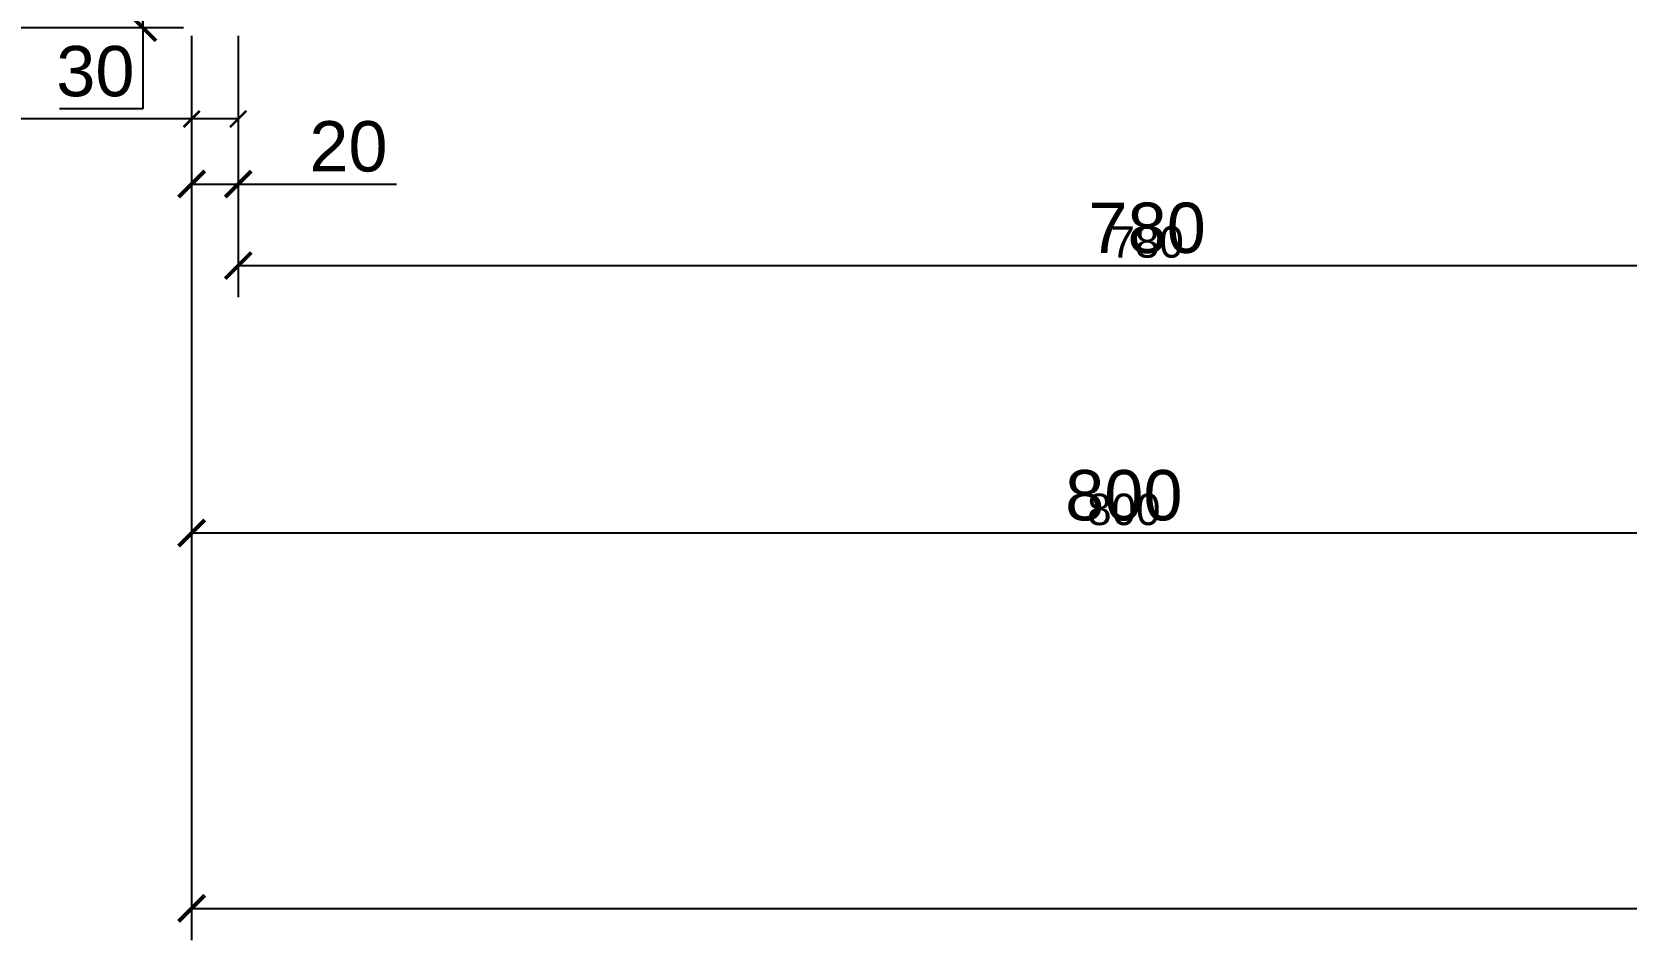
# Model space of a CAD drawing. Header units: millimetres. Extents: x -26398 to 135532, y -376633 to 43268.
# Drawn here: x 7368 to 8053, y -359266 to -358877 of the extents above; entities that cross this region are included whole.
import ezdxf

# ---------------------------------------------------------------- set-up
doc = ezdxf.new("R2010")
doc.units = ezdxf.units.MM
doc.layers.add('0 @ 5', color=7, linetype='Continuous')
doc.layers.add('0 @ 8', color=7, linetype='Continuous')
doc.styles.get("Standard").update_dxf_attribs({"font": 'arial.ttf'})
doc.dimstyles.new('SCALE dimmatbang', dxfattribs={"dimscale": 70, "dimtxt": 2.7, "dimasz": 1.4, "dimexe": 1.7, "dimexo": 0.7, "dimtad": 1, "dimtoh": 1, "dimdec": 1, "dimtxsty": 'Standard', "dimblk": 'ARCHTICK', "dimcen": 2.5, "dimclrd": 1, "dimclre": 256, "dimadec": 0, "dimazin": 0, "dimtfac": 1, "dimtdec": 1, "dimtmove": 0, "dimatfit": 3, "dimfxl": 1, "dimarcsym": 0})

# ---------------------------------------------------------------- blocks, each defined once
blk = doc.blocks.new('_ArchTick')
at = {"color": 0, "linetype": 'ByBlock', "const_width": 0.15}
blk.add_lwpolyline([(-0.5, -0.5), (0.5, 0.5)], dxfattribs=at)
blk = doc.blocks.new('*D8042')
at = {"lineweight": -2, "transparency": 16777216}
for p, q in [((7342.27, -358474.95), (7362.17, -358474.95)), ((7431.45, -358874.95), (7334.97, -358874.95))]:
    blk.add_line(p, q, dxfattribs=at)
at = {"color": 1, "lineweight": -2, "transparency": 16777216}
blk.add_line((7348.57, -358874.95), (7348.57, -358474.95), dxfattribs=at)
at = {"layer": 'DEFPOINTS', "color": 0, "transparency": 16777216}
for p in [(7336.67, -358474.95), (7348.57, -358474.95), (7437.05, -358874.95)]:
    blk.add_point(p, dxfattribs=at)
at = {"color": 1, "lineweight": -2, "transparency": 16777216, "xscale": 11.2, "yscale": 11.2, "zscale": 11.2}
for p, rotation in [((7348.57, -358474.95), 90), ((7348.57, -358874.95), 270)]:
    blk.add_blockref('_ArchTick', p, dxfattribs=dict(at, rotation=rotation))
at = {"color": 0, "transparency": 16777216, "insert": (7332.54, -358674.95), "char_height": 21.6, "attachment_point": 5, "rotation": 90}
blk.add_mtext('400', dxfattribs=at)
blk = doc.blocks.new('*D8043')
at = {"lineweight": -2, "transparency": 16777216}
for p, q in [((7340.17, -358474.95), (7357.07, -358474.95)), ((7433.55, -358874.95), (7340.07, -358874.95))]:
    blk.add_line(p, q, dxfattribs=at)
at = {"color": 1, "lineweight": -2, "transparency": 16777216}
blk.add_line((7348.57, -358874.95), (7348.57, -358474.95), dxfattribs=at)
at = {"layer": 'DEFPOINTS', "color": 0, "transparency": 16777216}
for p in [(7336.67, -358474.95), (7348.57, -358474.95), (7437.05, -358874.95)]:
    blk.add_point(p, dxfattribs=at)
at = {"color": 1, "lineweight": -2, "transparency": 16777216, "xscale": 7, "yscale": 7, "zscale": 7}
for p, rotation in [((7348.57, -358474.95), 90), ((7348.57, -358874.95), 270)]:
    blk.add_blockref('_ArchTick', p, dxfattribs=dict(at, rotation=rotation))
at = {"color": 0, "transparency": 16777216, "insert": (7338.55, -358674.95), "char_height": 13.5, "attachment_point": 5, "rotation": 90}
blk.add_mtext('400', dxfattribs=at)
blk = doc.blocks.new('*D7699')
at = {"lineweight": -2, "transparency": 16777216}
for p, q in [((7431.45, -358844.95), (7402.57, -358844.95)), ((7431.45, -358874.95), (7402.57, -358874.95))]:
    blk.add_line(p, q, dxfattribs=at)
at = {"color": 1, "lineweight": -2, "transparency": 16777216}
for p, q in [((7416.17, -358844.95), (7416.17, -358874.95)), ((7416.17, -358874.95), (7416.17, -358909.72)), ((7416.17, -358909.72), (7380.32, -358909.72))]:
    blk.add_line(p, q, dxfattribs=at)
at = {"layer": 'DEFPOINTS', "color": 0, "transparency": 16777216}
for p in [(7416.17, -358844.95), (7437.05, -358844.95), (7437.05, -358874.95)]:
    blk.add_point(p, dxfattribs=at)
at = {"color": 1, "lineweight": -2, "transparency": 16777216, "xscale": 11.2, "yscale": 11.2, "zscale": 11.2}
for p, rotation in [((7416.17, -358844.95), 90), ((7416.17, -358874.95), 270)]:
    blk.add_blockref('_ArchTick', p, dxfattribs=dict(at, rotation=rotation))
at = {"color": 0, "transparency": 16777216, "insert": (7395.74, -358893.68), "char_height": 21.6, "attachment_point": 5}
blk.add_mtext('30', dxfattribs=at)
blk = doc.blocks.new('*D7700')
at = {"lineweight": -2, "transparency": 16777216}
for p, q in [((7433.55, -358844.95), (7407.67, -358844.95)), ((7433.55, -358874.95), (7407.67, -358874.95))]:
    blk.add_line(p, q, dxfattribs=at)
at = {"color": 1, "lineweight": -2, "transparency": 16777216}
blk.add_line((7416.17, -358874.95), (7416.17, -358844.95), dxfattribs=at)
at = {"layer": 'DEFPOINTS', "color": 0, "transparency": 16777216}
for p in [(7416.17, -358844.95), (7437.05, -358844.95), (7437.05, -358874.95)]:
    blk.add_point(p, dxfattribs=at)
at = {"color": 1, "lineweight": -2, "transparency": 16777216, "xscale": 7, "yscale": 7, "zscale": 7}
for p, rotation in [((7416.17, -358844.95), 90), ((7416.17, -358874.95), 270)]:
    blk.add_blockref('_ArchTick', p, dxfattribs=dict(at, rotation=rotation))
at = {"color": 0, "transparency": 16777216, "insert": (7406.15, -358859.95), "char_height": 13.5, "attachment_point": 5, "rotation": 90}
blk.add_mtext('30', dxfattribs=at)
blk = doc.blocks.new('*D7747')
at = {"lineweight": -2, "transparency": 16777216}
for p, q in [((7457.05, -358880.55), (7457.05, -358990.54)), ((8237.05, -358880.55), (8237.05, -358990.54))]:
    blk.add_line(p, q, dxfattribs=at)
at = {"color": 1, "lineweight": -2, "transparency": 16777216}
blk.add_line((7457.05, -358976.94), (8237.05, -358976.94), dxfattribs=at)
at = {"layer": 'DEFPOINTS', "color": 0, "transparency": 16777216}
for p in [(7457.05, -358874.95), (8237.05, -358874.95), (8237.05, -358976.94)]:
    blk.add_point(p, dxfattribs=at)
at = {"color": 1, "lineweight": -2, "transparency": 16777216, "xscale": 11.2, "yscale": 11.2, "zscale": 11.2, "rotation": 180}
blk.add_blockref('_ArchTick', (7457.05, -358976.94), dxfattribs=at)
at = {"color": 1, "lineweight": -2, "transparency": 16777216, "xscale": 11.2, "yscale": 11.2, "zscale": 11.2}
blk.add_blockref('_ArchTick', (8237.05, -358976.94), dxfattribs=at)
at = {"color": 0, "transparency": 16777216, "insert": (7847.05, -358960.91), "char_height": 21.6, "attachment_point": 5}
blk.add_mtext('780', dxfattribs=at)
blk = doc.blocks.new('*D7748')
at = {"lineweight": -2, "transparency": 16777216}
for p, q in [((7457.05, -358878.45), (7457.05, -358985.44)), ((8237.05, -358878.45), (8237.05, -358985.44))]:
    blk.add_line(p, q, dxfattribs=at)
at = {"color": 1, "lineweight": -2, "transparency": 16777216}
blk.add_line((7457.05, -358976.94), (8237.05, -358976.94), dxfattribs=at)
at = {"layer": 'DEFPOINTS', "color": 0, "transparency": 16777216}
for p in [(7457.05, -358874.95), (8237.05, -358874.95), (8237.05, -358976.94)]:
    blk.add_point(p, dxfattribs=at)
at = {"color": 1, "lineweight": -2, "transparency": 16777216, "xscale": 7, "yscale": 7, "zscale": 7, "rotation": 180}
blk.add_blockref('_ArchTick', (7457.05, -358976.94), dxfattribs=at)
at = {"color": 1, "lineweight": -2, "transparency": 16777216, "xscale": 7, "yscale": 7, "zscale": 7}
blk.add_blockref('_ArchTick', (8237.05, -358976.94), dxfattribs=at)
at = {"color": 0, "transparency": 16777216, "insert": (7847.05, -358966.92), "char_height": 13.5, "attachment_point": 5}
blk.add_mtext('780', dxfattribs=at)
blk = doc.blocks.new('*D7765')
at = {"lineweight": -2, "transparency": 16777216}
for p, q in [((7437.05, -358880.55), (7437.05, -358955.58)), ((7457.05, -358880.55), (7457.05, -358955.58))]:
    blk.add_line(p, q, dxfattribs=at)
at = {"color": 1, "lineweight": -2, "transparency": 16777216}
for p, q in [((7437.05, -358941.98), (7457.05, -358941.98)), ((7457.05, -358941.98), (7524.94, -358941.98))]:
    blk.add_line(p, q, dxfattribs=at)
at = {"layer": 'DEFPOINTS', "color": 0, "transparency": 16777216}
for p in [(7437.05, -358874.95), (7457.05, -358874.95), (7457.05, -358941.98)]:
    blk.add_point(p, dxfattribs=at)
at = {"color": 1, "lineweight": -2, "transparency": 16777216, "xscale": 11.2, "yscale": 11.2, "zscale": 11.2, "rotation": 180}
blk.add_blockref('_ArchTick', (7437.05, -358941.98), dxfattribs=at)
at = {"color": 1, "lineweight": -2, "transparency": 16777216, "xscale": 11.2, "yscale": 11.2, "zscale": 11.2}
blk.add_blockref('_ArchTick', (7457.05, -358941.98), dxfattribs=at)
at = {"color": 0, "transparency": 16777216, "insert": (7504.33, -358925.95), "char_height": 21.6, "attachment_point": 5}
blk.add_mtext('20', dxfattribs=at)
blk = doc.blocks.new('*D7766')
at = {"lineweight": -2, "transparency": 16777216}
for p, q in [((7437.05, -358878.45), (7437.05, -358922.57)), ((7457.05, -358878.45), (7457.05, -358922.57))]:
    blk.add_line(p, q, dxfattribs=at)
at = {"color": 1, "lineweight": -2, "transparency": 16777216}
for p, q in [((7437.05, -358914.07), (7091.8, -358914.07)), ((7457.05, -358914.07), (7437.05, -358914.07))]:
    blk.add_line(p, q, dxfattribs=at)
at = {"layer": 'DEFPOINTS', "color": 0, "transparency": 16777216}
for p in [(7437.05, -358874.95), (7457.05, -358874.95), (7457.05, -358914.07)]:
    blk.add_point(p, dxfattribs=at)
at = {"color": 1, "lineweight": -2, "transparency": 16777216, "xscale": 7, "yscale": 7, "zscale": 7, "rotation": 180}
blk.add_blockref('_ArchTick', (7437.05, -358914.07), dxfattribs=at)
at = {"color": 1, "lineweight": -2, "transparency": 16777216, "xscale": 7, "yscale": 7, "zscale": 7}
blk.add_blockref('_ArchTick', (7457.05, -358914.07), dxfattribs=at)
at = {"color": 0, "transparency": 16777216, "insert": (7104.68, -358904.06), "char_height": 13.5, "attachment_point": 5}
blk.add_mtext('20', dxfattribs=at)
blk = doc.blocks.new('*D7711')
at = {"lineweight": -2, "transparency": 16777216}
for p, q in [((7437.05, -358880.55), (7437.05, -359266.37)), ((11437.05, -358880.55), (11437.05, -359266.37))]:
    blk.add_line(p, q, dxfattribs=at)
at = {"color": 1, "lineweight": -2, "transparency": 16777216}
blk.add_line((7437.05, -359252.77), (11437.05, -359252.77), dxfattribs=at)
at = {"layer": 'DEFPOINTS', "color": 0, "transparency": 16777216}
for p in [(7437.05, -358874.95), (11437.05, -358874.95), (11437.05, -359252.77)]:
    blk.add_point(p, dxfattribs=at)
at = {"color": 1, "lineweight": -2, "transparency": 16777216, "xscale": 11.2, "yscale": 11.2, "zscale": 11.2, "rotation": 180}
blk.add_blockref('_ArchTick', (7437.05, -359252.77), dxfattribs=at)
at = {"color": 1, "lineweight": -2, "transparency": 16777216, "xscale": 11.2, "yscale": 11.2, "zscale": 11.2}
blk.add_blockref('_ArchTick', (11437.05, -359252.77), dxfattribs=at)
at = {"color": 0, "transparency": 16777216, "insert": (9437.05, -359236.74), "char_height": 21.6, "attachment_point": 5}
blk.add_mtext('4000', dxfattribs=at)
blk = doc.blocks.new('*D7712')
at = {"lineweight": -2, "transparency": 16777216}
for p, q in [((7437.05, -358878.45), (7437.05, -359261.27)), ((11437.05, -358878.45), (11437.05, -359261.27))]:
    blk.add_line(p, q, dxfattribs=at)
at = {"color": 1, "lineweight": -2, "transparency": 16777216}
blk.add_line((7437.05, -359252.77), (11437.05, -359252.77), dxfattribs=at)
at = {"layer": 'DEFPOINTS', "color": 0, "transparency": 16777216}
for p in [(7437.05, -358874.95), (11437.05, -358874.95), (11437.05, -359252.77)]:
    blk.add_point(p, dxfattribs=at)
at = {"color": 1, "lineweight": -2, "transparency": 16777216, "xscale": 7, "yscale": 7, "zscale": 7, "rotation": 180}
blk.add_blockref('_ArchTick', (7437.05, -359252.77), dxfattribs=at)
at = {"color": 1, "lineweight": -2, "transparency": 16777216, "xscale": 7, "yscale": 7, "zscale": 7}
blk.add_blockref('_ArchTick', (11437.05, -359252.77), dxfattribs=at)
at = {"color": 0, "transparency": 16777216, "insert": (9437.05, -359242.75), "char_height": 13.5, "attachment_point": 5}
blk.add_mtext('4000', dxfattribs=at)
blk = doc.blocks.new('*D7713')
at = {"lineweight": -2, "transparency": 16777216}
for p, q in [((7437.05, -358880.55), (7437.05, -359105.27)), ((8237.05, -358880.55), (8237.05, -359105.27))]:
    blk.add_line(p, q, dxfattribs=at)
at = {"color": 1, "lineweight": -2, "transparency": 16777216}
blk.add_line((7437.05, -359091.67), (8237.05, -359091.67), dxfattribs=at)
at = {"layer": 'DEFPOINTS', "color": 0, "transparency": 16777216}
for p in [(7437.05, -358874.95), (8237.05, -358874.95), (8237.05, -359091.67)]:
    blk.add_point(p, dxfattribs=at)
at = {"color": 1, "lineweight": -2, "transparency": 16777216, "xscale": 11.2, "yscale": 11.2, "zscale": 11.2, "rotation": 180}
blk.add_blockref('_ArchTick', (7437.05, -359091.67), dxfattribs=at)
at = {"color": 1, "lineweight": -2, "transparency": 16777216, "xscale": 11.2, "yscale": 11.2, "zscale": 11.2}
blk.add_blockref('_ArchTick', (8237.05, -359091.67), dxfattribs=at)
at = {"color": 0, "transparency": 16777216, "insert": (7837.05, -359075.64), "char_height": 21.6, "attachment_point": 5}
blk.add_mtext('800', dxfattribs=at)
blk = doc.blocks.new('*D7714')
at = {"lineweight": -2, "transparency": 16777216}
for p, q in [((7437.05, -358878.45), (7437.05, -359100.17)), ((8237.05, -358878.45), (8237.05, -359100.17))]:
    blk.add_line(p, q, dxfattribs=at)
at = {"color": 1, "lineweight": -2, "transparency": 16777216}
blk.add_line((7437.05, -359091.67), (8237.05, -359091.67), dxfattribs=at)
at = {"layer": 'DEFPOINTS', "color": 0, "transparency": 16777216}
for p in [(7437.05, -358874.95), (8237.05, -358874.95), (8237.05, -359091.67)]:
    blk.add_point(p, dxfattribs=at)
at = {"color": 1, "lineweight": -2, "transparency": 16777216, "xscale": 7, "yscale": 7, "zscale": 7, "rotation": 180}
blk.add_blockref('_ArchTick', (7437.05, -359091.67), dxfattribs=at)
at = {"color": 1, "lineweight": -2, "transparency": 16777216, "xscale": 7, "yscale": 7, "zscale": 7}
blk.add_blockref('_ArchTick', (8237.05, -359091.67), dxfattribs=at)
at = {"color": 0, "transparency": 16777216, "insert": (7837.05, -359081.65), "char_height": 13.5, "attachment_point": 5}
blk.add_mtext('800', dxfattribs=at)
blk = doc.blocks.new('*U9157')
at = {"layer": '0 @ 5'}
dim = blk.add_linear_dim(base=(7348.57, -358474.95), p1=(7437.05, -358874.95), p2=(7336.67, -358474.95), angle=90, dimstyle='SCALE dimmatbang', override={"dimscale": 5, "dimtix": 0, "dimtofl": 1, "dimtmove": 0, "dimatfit": 3}, dxfattribs=at)
dim.commit()
dim.dimension.update_dxf_attribs({"geometry": '*D8043', "text_midpoint": (7348.57, -358674.95), "dimtype": 128})
at = {"layer": '0 @ 8'}
dim = blk.add_linear_dim(base=(7348.57, -358474.95), p1=(7437.05, -358874.95), p2=(7336.67, -358474.95), angle=90, dimstyle='SCALE dimmatbang', override={"dimscale": 8, "dimtix": 0, "dimtofl": 1, "dimtmove": 0, "dimatfit": 3}, dxfattribs=at)
dim.commit()
dim.dimension.update_dxf_attribs({"geometry": '*D8042', "text_midpoint": (7348.57, -358674.95), "dimtype": 128})
blk = doc.blocks.new('*U9292')
at = {"layer": '0 @ 5'}
dim = blk.add_linear_dim(base=(7416.17, -358844.95), p1=(7437.05, -358874.95), p2=(7437.05, -358844.95), angle=90, dimstyle='SCALE dimmatbang', override={"dimscale": 5, "dimtix": 0, "dimtofl": 1, "dimtmove": 0, "dimatfit": 3}, dxfattribs=at)
dim.commit()
dim.dimension.update_dxf_attribs({"geometry": '*D7700', "text_midpoint": (7406.15, -358859.95)})
at = {"layer": '0 @ 8'}
dim = blk.add_linear_dim(base=(7416.17, -358844.95), p1=(7437.05, -358874.95), p2=(7437.05, -358844.95), angle=90, dimstyle='SCALE dimmatbang', override={"dimscale": 8, "dimtix": 0, "dimtofl": 1, "dimtmove": 0, "dimatfit": 3}, dxfattribs=at)
dim.commit()
dim.dimension.update_dxf_attribs({"geometry": '*D7699', "text_midpoint": (7395.74, -358909.72), "dimtype": 128})
blk = doc.blocks.new('*U9298')
at = {"layer": '0 @ 5'}
dim = blk.add_linear_dim(base=(8237.05, -358976.94), p1=(7457.05, -358874.95), p2=(8237.05, -358874.95), angle=180, dimstyle='SCALE dimmatbang', override={"dimscale": 5, "dimtix": 0, "dimtofl": 1, "dimtmove": 0, "dimatfit": 3}, dxfattribs=at)
dim.commit()
dim.dimension.update_dxf_attribs({"geometry": '*D7748', "text_midpoint": (7847.05, -358966.92)})
at = {"layer": '0 @ 8'}
dim = blk.add_linear_dim(base=(8237.05, -358976.94), p1=(7457.05, -358874.95), p2=(8237.05, -358874.95), angle=180, dimstyle='SCALE dimmatbang', override={"dimscale": 8, "dimtix": 0, "dimtofl": 1, "dimtmove": 0, "dimatfit": 3}, dxfattribs=at)
dim.commit()
dim.dimension.update_dxf_attribs({"geometry": '*D7747', "text_midpoint": (7847.05, -358960.91)})
blk = doc.blocks.new('*U9307')
at = {"layer": '0 @ 5'}
dim = blk.add_linear_dim(base=(7457.05, -358914.07), p1=(7437.05, -358874.95), p2=(7457.05, -358874.95), angle=180, dimstyle='SCALE dimmatbang', override={"dimscale": 5, "dimtix": 0, "dimtofl": 1, "dimtmove": 0, "dimatfit": 3}, dxfattribs=at)
dim.commit()
dim.dimension.update_dxf_attribs({"geometry": '*D7766', "text_midpoint": (7104.68, -358914.07), "dimtype": 128})
at = {"layer": '0 @ 8'}
dim = blk.add_linear_dim(base=(7457.05, -358941.98), p1=(7437.05, -358874.95), p2=(7457.05, -358874.95), angle=180, dimstyle='SCALE dimmatbang', override={"dimscale": 8, "dimtix": 0, "dimtofl": 1, "dimtmove": 0, "dimatfit": 3}, dxfattribs=at)
dim.commit()
dim.dimension.update_dxf_attribs({"geometry": '*D7765', "text_midpoint": (7504.33, -358941.98), "dimtype": 128})
blk = doc.blocks.new('*U9316')
at = {"layer": '0 @ 5'}
dim = blk.add_linear_dim(base=(11437.05, -359252.77), p1=(7437.05, -358874.95), p2=(11437.05, -358874.95), angle=180, dimstyle='SCALE dimmatbang', override={"dimscale": 5, "dimtix": 0, "dimtofl": 1, "dimtmove": 0, "dimatfit": 3}, dxfattribs=at)
dim.commit()
dim.dimension.update_dxf_attribs({"geometry": '*D7712', "text_midpoint": (9437.05, -359242.75)})
at = {"layer": '0 @ 8'}
dim = blk.add_linear_dim(base=(11437.05, -359252.77), p1=(7437.05, -358874.95), p2=(11437.05, -358874.95), angle=180, dimstyle='SCALE dimmatbang', override={"dimscale": 8, "dimtix": 0, "dimtofl": 1, "dimtmove": 0, "dimatfit": 3}, dxfattribs=at)
dim.commit()
dim.dimension.update_dxf_attribs({"geometry": '*D7711', "text_midpoint": (9437.05, -359236.74)})
blk = doc.blocks.new('*U9317')
at = {"layer": '0 @ 5'}
dim = blk.add_linear_dim(base=(8237.05, -359091.67), p1=(7437.05, -358874.95), p2=(8237.05, -358874.95), angle=180, dimstyle='SCALE dimmatbang', override={"dimscale": 5, "dimtix": 0, "dimtofl": 1, "dimtmove": 0, "dimatfit": 3}, dxfattribs=at)
dim.commit()
dim.dimension.update_dxf_attribs({"geometry": '*D7714', "text_midpoint": (7837.05, -359081.65)})
at = {"layer": '0 @ 8'}
dim = blk.add_linear_dim(base=(8237.05, -359091.67), p1=(7437.05, -358874.95), p2=(8237.05, -358874.95), angle=180, dimstyle='SCALE dimmatbang', override={"dimscale": 8, "dimtix": 0, "dimtofl": 1, "dimtmove": 0, "dimatfit": 3}, dxfattribs=at)
dim.commit()
dim.dimension.update_dxf_attribs({"geometry": '*D7713', "text_midpoint": (7837.05, -359075.64)})

msp = doc.modelspace()

# ---------------------------------------------------------------- block references
for name in ['*U9157', '*U9292', '*U9307', '*U9316', '*U9317', '*U9298']:
    msp.add_blockref(name, (0, 0))

doc.saveas('drawing.dxf')
